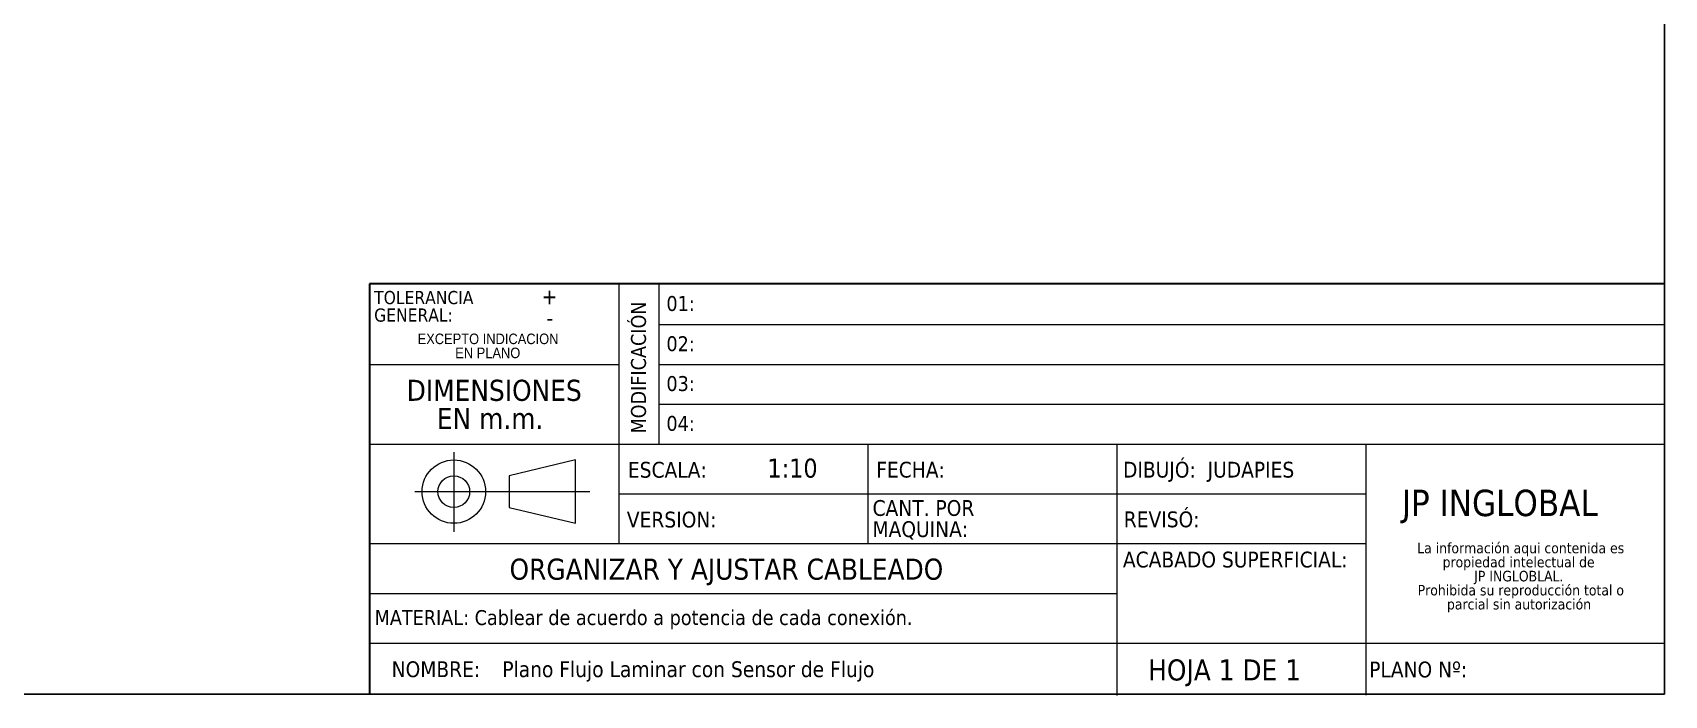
# Model space of a CAD drawing. Header units: millimetres. Extents: x 123.5 to 144.3, y 105.4 to 121.6.
# Drawn here: x 130.65 to 144.26, y 105.39 to 110.92 of the extents above; entities that cross this region are included whole.
import ezdxf

# ---------------------------------------------------------------- set-up
doc = ezdxf.new("R2010")
doc.units = ezdxf.units.MM
doc.linetypes.add('CENTERX2', pattern=[20.32, 12.7, -2.54, 2.54, -2.54])
doc.layers.add('CONTORNO', color=179, linetype='Continuous')
doc.styles.add('SLDTEXTSTYLE0', font='tahoma.ttf')
doc.styles.add('SLDTEXTSTYLE1', font='tahomabd.ttf')
doc.styles.add('SLDTEXTSTYLE2', font='GOTHIC.TTF', dxfattribs={"width": 0.913})

# ---------------------------------------------------------------- blocks, each defined once
blk = doc.blocks.new('SW_NOTE_0')
at = {"layer": 'CONTORNO', "color": 0, "attachment_point": 2, "style": 'SLDTEXTSTYLE2'}
for s, insert, char_height in [('EXCEPTO INDICACION', (7.57, 1.35), 1.0583), ('EN PLANO', (7.54, -0.06), 1.058)]:
    blk.add_mtext(s, dxfattribs=dict(at, insert=insert, char_height=char_height))
blk = doc.blocks.new('SW_NOTE_1')
at = {"layer": 'CONTORNO', "color": 0, "attachment_point": 2, "style": 'SLDTEXTSTYLE0'}
for s, insert, char_height in [('DIMENSIONES ', (9.43, 2.69), 2.1167), ('EN m.m.', (9.02, -0.13), 2.117)]:
    blk.add_mtext(s, dxfattribs=dict(at, insert=insert, char_height=char_height))
blk = doc.blocks.new('SW_NOTE_2')
at = {"layer": 'CONTORNO', "color": 0, "char_height": 1.0583, "attachment_point": 2, "style": 'SLDTEXTSTYLE0'}
for s, insert in [('La información aqui contenida es ', (10.29, 1.34)), ('propiedad intelectual de', (10.08, -0.07)), ('JP INGLOBLAL.', (10.1, -1.48)), ('Prohibida su reproducción total o ', (10.3, -2.89)), ('parcial sin autorización', (10.12, -4.3))]:
    blk.add_mtext(s, dxfattribs=dict(at, insert=insert))
blk = doc.blocks.new('SW_NOTE_3')
at = {"color": 0, "linetype": 'Continuous', "lineweight": 0, "attachment_point": 1, "style": 'SLDTEXTSTYLE0'}
for s, insert, char_height in [('TOLERANCIA ', (0, 1.68), 1.3229), ('GENERAL:', (0, -0.08), 1.323)]:
    blk.add_mtext(s, dxfattribs=dict(at, insert=insert, char_height=char_height))
blk = doc.blocks.new('SW_NOTE_4')
at = {"color": 0, "linetype": 'Continuous', "lineweight": 0, "char_height": 1.587, "attachment_point": 1, "style": 'SLDTEXTSTYLE0'}
for s, insert in [('CANT. POR ', (0, 2.02)), ('MAQUINA:', (0, -0.1))]:
    blk.add_mtext(s, dxfattribs=dict(at, insert=insert))

msp = doc.modelspace()

# ---------------------------------------------------------------- linework, layer by layer
at = {"color": 7, "linetype": 'Continuous'}
for p, q in [((144.256, 105.405), (144.256, 121.59)), ((123.506, 105.405), (144.256, 105.405))]:
    msp.add_line(p, q, dxfattribs=at)
at = {"color": 7, "linetype": 'Continuous', "lineweight": 30}
for p, q in [((144.256, 108.823), (133.462, 108.823)), ((133.462, 108.823), (133.462, 105.405))]:
    msp.add_line(p, q, dxfattribs=at)
at = {"color": 7, "linetype": 'Continuous', "lineweight": 0}
for p, q in [((135.541, 108.823), (135.541, 106.656)), ((135.873, 108.823), (135.873, 107.486)), ((144.256, 108.482), (135.873, 108.482)), ((135.541, 108.15), (133.462, 108.15)), ((144.256, 108.15), (135.873, 108.15)), ((144.256, 107.818), (135.873, 107.818)), ((144.256, 107.486), (133.466, 107.486)), ((137.616, 107.486), (137.616, 106.656)), ((139.691, 107.486), (139.691, 105.394)), ((141.766, 107.486), (141.766, 105.397)), ((135.179, 107.356), (134.625, 107.224)), ((135.179, 106.829), (135.179, 107.356)), ((134.625, 107.224), (134.625, 106.961)), ((141.766, 107.071), (135.541, 107.071)), ((134.625, 106.961), (135.179, 106.829)), ((141.766, 106.656), (133.465, 106.656)), ((139.691, 106.241), (133.465, 106.241)), ((144.256, 105.826), (133.465, 105.826))]:
    msp.add_line(p, q, dxfattribs=at)
at = {"color": 7, "linetype": 'CENTERX2', "lineweight": 0}
for p, q in [((144.256, 108.823), (144.256, 105.405)), ((134.165, 107.421), (134.165, 106.758)), ((133.841, 107.092), (135.299, 107.092)), ((133.462, 105.405), (144.256, 105.405))]:
    msp.add_line(p, q, dxfattribs=at)
at = {"color": 7, "linetype": 'Continuous', "lineweight": 0}
for radius in [0.264, 0.132]:
    msp.add_circle((134.165, 107.092), radius, dxfattribs=at)

# ---------------------------------------------------------------- block references
at = {"color": 7, "linetype": 'Continuous', "lineweight": 0, "xscale": 0.083, "yscale": 0.083, "zscale": 0.083}
for name, p in [('SW_NOTE_3', (133.501, 108.625)), ('SW_NOTE_4', (137.655, 106.854))]:
    msp.add_blockref(name, p, dxfattribs=at)
at = {"layer": 'CONTORNO', "xscale": 0.083, "yscale": 0.083, "zscale": 0.083}
msp.add_blockref('SW_NOTE_0', (133.822, 108.297), dxfattribs=at)
at = {"layer": 'CONTORNO', "color": 7, "xscale": 0.083, "yscale": 0.083, "zscale": 0.083}
for name, p in [('SW_NOTE_1', (133.719, 107.801)), ('SW_NOTE_2', (142.204, 106.555))]:
    msp.add_blockref(name, p, dxfattribs=at)

# ---------------------------------------------------------------- texts
at = {"color": 7, "linetype": 'Continuous', "lineweight": 0, "style": 'SLDTEXTSTYLE0'}
for s, insert, char_height, attachment_point in [('+ ', (135.027, 108.786), 0.1318, 3), ('01:', (135.937, 108.722), 0.1245, 1), ('- ', (134.993, 108.607), 0.1318, 3), ('02:', (135.937, 108.387), 0.1245, 1), ('03:', (135.937, 108.055), 0.1245, 1), ('04:', (135.937, 107.723), 0.1245, 1), ('ESCALA:', (135.616, 107.34), 0.1318, 1), ('FECHA:', (137.686, 107.341), 0.1318, 1), ('VERSION:', (135.607, 106.925), 0.1318, 1), ('REVISÓ:', (139.749, 106.927), 0.1318, 1), ('MATERIAL: Cablear de acuerdo a potencia de cada conexión.', (133.505, 106.105), 0.1245, 1), ('\\A1;\\pi-0.39529,l0.52705,t1.0541;NOMBRE:^IPlano Flujo Laminar con Sensor de Flujo', (133.515, 105.678), 0.13176, 1), ('HOJA 1 DE 1', (139.953, 105.694), 0.17568, 1), ('PLANO Nº:', (141.795, 105.676), 0.1318, 1)]:
    msp.add_mtext(s, dxfattribs=dict(at, insert=insert, char_height=char_height, attachment_point=attachment_point))
at = {"color": 7, "linetype": 'Continuous', "lineweight": 0, "insert": (135.642, 107.576), "char_height": 0.1245, "attachment_point": 1, "rotation": 90, "style": 'SLDTEXTSTYLE0'}
msp.add_mtext('MODIFICACIÓN', dxfattribs=at)
at = {"layer": 'CONTORNO', "color": 7}
for s, insert, char_height, attachment_point, style in [('1:10', (136.988, 107.367), 0.1581, 2, 'SLDTEXTSTYLE0'), ('DIBUJÓ:  JUDAPIES', (139.743, 107.341), 0.13176, 1, 'SLDTEXTSTYLE0'), ('ORGANIZAR Y AJUSTAR CABLEADO', (136.437, 106.534), 0.17568, 2, 'SLDTEXTSTYLE1'), ('ACABADO SUPERFICIAL:', (139.742, 106.592), 0.13176, 1, 'SLDTEXTSTYLE0')]:
    msp.add_mtext(s, dxfattribs=dict(at, insert=insert, char_height=char_height, attachment_point=attachment_point, style=style))
at = {"layer": 'CONTORNO', "insert": (142.067, 107.108), "char_height": 0.2196, "attachment_point": 1, "style": 'SLDTEXTSTYLE1'}
msp.add_mtext('JP INGLOBAL', dxfattribs=at)

doc.saveas('drawing.dxf')
